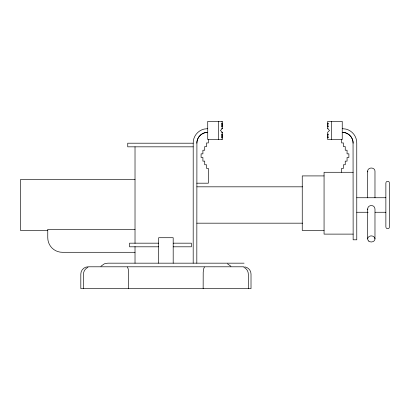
<?xml version="1.0" encoding="UTF-8"?>
<svg xmlns="http://www.w3.org/2000/svg" width="410" height="410" viewBox="0 0 410 410"><rect width="100%" height="100%" fill="white"/><g stroke="black" fill="none" stroke-linecap="round" stroke-linejoin="round"><path stroke-width="0.61" d="M367.673 238.933L367.673 208.992C367.698 204.39 374.95 204.39 374.976 208.992L374.976 238.933M385.928 182.629C386.312 180.887 389.054 180.887 389.438 182.629M389.438 227.371C389.054 229.113 386.312 229.113 385.928 227.371M204.395 267.048L203.637 268.934L203.201 272.194L203.145 288.614M100.921 266.254L104.324 263.83L107.753 263.169L244.083 263.169M222.266 128.653L220.452 130.472L222.266 132.292L222.266 139.564L207.726 139.564L207.726 121.386L222.266 121.386L222.266 128.653L221.815 128.653M158.649 246.81L158.649 243.171L129.565 243.171L129.565 246.81L158.649 246.81L158.649 263.169M173.189 243.171L173.189 246.81L191.367 246.81L191.367 243.171L173.189 243.171L173.189 237.718L158.649 237.718L158.649 243.171M87.981 267.356C85.326 268.447 83.512 271.21 83.532 274.075L83.532 288.614M207.726 128.653L203.939 129.099A14.365 14.283 0 0 0 193.202 143.198L193.187 263.169M221.815 121.837L222.266 121.837M221.815 123.43L222.266 123.43M327.698 123.43L328.154 123.43M222.266 124.338L221.815 124.338L221.815 123.087M327.698 124.338L328.154 124.338L328.154 123.087M221.815 124.563L222.266 124.563M221.815 125.019L222.266 125.019M221.815 125.475L222.266 125.475M222.266 125.701L221.815 125.701L221.815 126.951M327.698 125.701L328.154 125.701L328.154 126.951M221.815 126.613L222.266 126.613M327.698 126.613L328.154 126.613M221.815 128.202L222.266 128.202M327.698 128.653L329.517 130.472L327.698 132.292L327.698 139.564L342.237 139.564L342.237 121.386L327.698 121.386L327.698 128.653L328.154 128.653M221.815 132.292L222.266 132.292M221.815 132.743L222.266 132.743M221.815 134.337L222.266 134.337M327.698 134.337L328.154 134.337M222.266 135.244L221.815 135.244L221.815 133.993M327.698 135.244L328.154 135.244L328.154 133.993M221.815 135.469L222.266 135.469M221.815 135.925L222.266 135.925M221.815 136.381L222.266 136.381M222.266 136.607L221.815 136.607L221.815 137.857M327.698 136.607L328.154 136.607L328.154 137.857M221.815 137.519L222.266 137.519M327.698 137.519L328.154 137.519M221.815 139.108L222.266 139.108M193.187 143.198L127.746 143.198L127.746 146.831L193.187 146.831M353.143 172.282L324.064 172.282L324.064 234.115L353.143 234.115M324.064 175.916L302.247 175.916L302.247 230.451L324.064 230.451M135.018 179.518L20.5 179.518L20.5 230.481L47.765 230.481M196.82 183.188L208.357 183.188L208.357 168.392L206.543 168.392L206.543 164.758L204.723 164.758L204.723 161.125L202.904 161.125L202.904 157.486L201.09 157.486L201.09 153.852L202.904 153.852L202.904 150.219L204.723 150.219L204.723 146.58L206.543 146.58L206.543 142.946L208.357 142.946L208.357 139.564M196.882 186.822L302.549 186.822M356.782 197.743L385.866 197.743M356.782 212.257L368.159 212.257M375.114 212.257L385.866 212.257M196.882 223.178L302.549 223.178M135.018 229.333L47.765 229.333L47.765 237.749A14.54 14.54 0 0 0 62.31 252.293L135.018 252.293M243.75 266.802L88.088 266.802C84.204 266.72 80.734 270.19 80.816 274.075L80.816 288.614L251.017 288.614L251.017 274.075C251.074 270.533 248.219 267.274 244.698 266.864M342.237 128.653L346.025 129.099A14.365 14.283 0 0 1 356.761 143.198L356.782 239.804L353.143 239.804L353.051 141.773A10.906 10.906 0 0 0 345.061 132.661L342.237 132.292L345.056 132.671A10.988 10.926 0 0 1 353.133 143.198M227.514 263.83L230.917 266.254M243.858 267.356C246.512 268.447 248.327 271.21 248.306 274.075L248.306 288.614M127.443 267.048L128.202 268.934L128.637 272.194L128.694 288.614M367.673 208.992L367.796 209.715M389.5 183.096L389.5 226.904M385.866 183.096L385.866 226.904M374.976 197.825L374.976 171.067A3.649 3.049 0 0 0 370.845 168.044A3.649 3.049 0 0 0 367.796 171.857M367.673 171.067L367.673 197.825M341.607 139.564L341.607 142.946L343.426 142.946L343.426 146.58L345.24 146.58L345.24 150.219L347.06 150.219L347.06 153.852L348.879 153.852L348.879 157.486L347.06 157.486L347.06 161.125L345.24 161.125L345.24 164.758L343.426 164.758L343.426 168.392L341.607 168.392L341.607 172.282M331.331 121.386L331.331 139.564M218.632 121.386L218.632 139.564M196.82 263.169L196.913 141.773A10.906 10.906 0 0 1 207.726 132.292A10.973 10.906 0 0 0 196.841 143.198M173.189 246.81L173.189 263.169M135.018 146.831L135.018 243.361M135.018 246.548L135.018 263.169M368.739 241.09A3.649 3.049 0 0 0 374.848 239.722A3.649 3.049 0 0 0 370.379 235.986A3.649 3.049 0 0 0 368.739 241.09"/></g></svg>
